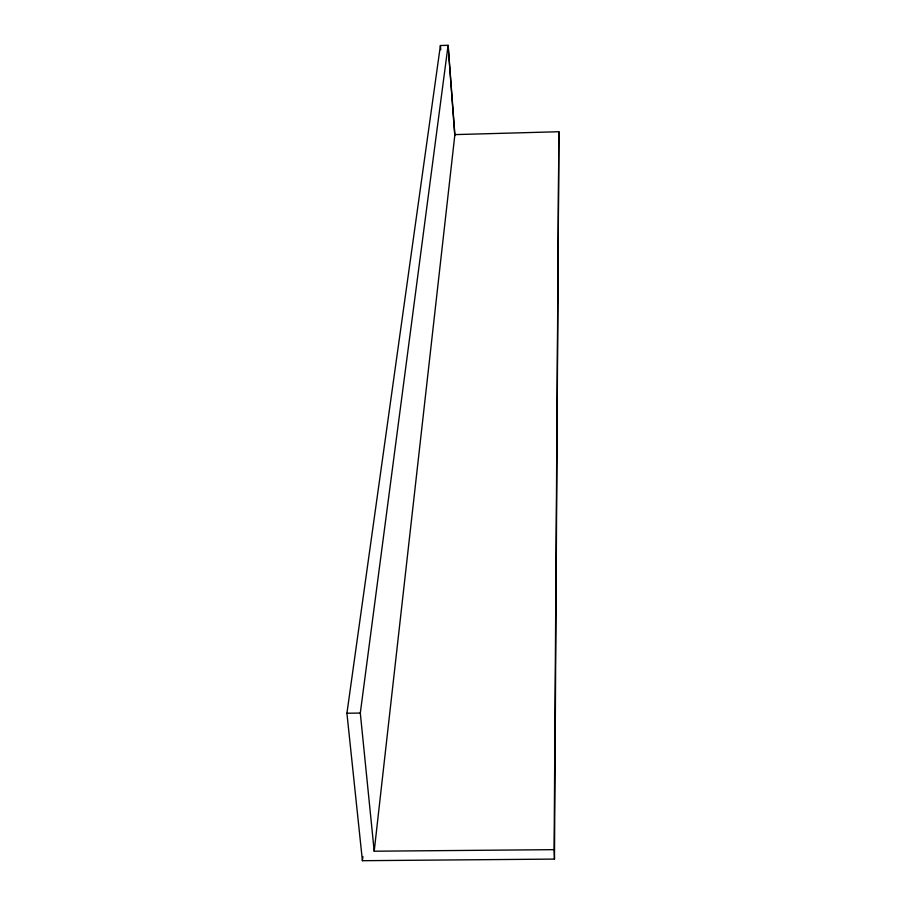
<?xml version="1.0" encoding="UTF-8"?>
<svg xmlns="http://www.w3.org/2000/svg" width="906" height="906" viewBox="0 0 906 906"><rect width="100%" height="100%" fill="white"/><g stroke="black" fill="none" stroke-linecap="round" stroke-linejoin="round"><path stroke-width="1.36" d="M554.11 849.658L558.889 131.732L454.88 134.609L374.201 851.21L554.11 849.658L554.472 859.092L362.411 860.7L346.919 713.237L440.418 45.527L448.096 45.3L454.857 134.224M554.472 859.092L558.889 131.732M362.411 860.7L362.91 856.487M374.201 851.21L360.305 713.067L448.096 45.3L454.778 135.583M346.919 713.237L360.305 713.067M440.418 45.527L440.746 49.762"/></g></svg>
